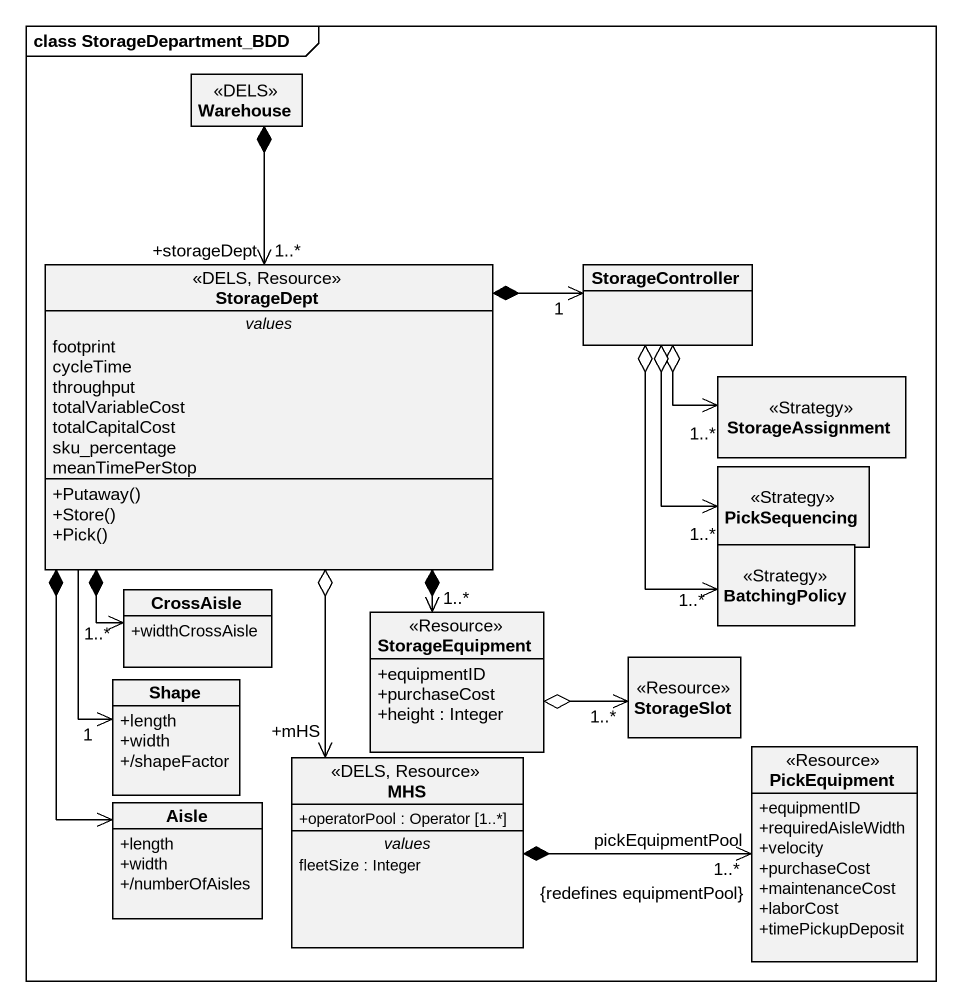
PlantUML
@startuml
mainframe class StorageDepartment_BDD
hide circle
hide empty members
skinparam classAttributeIconSize 0
class Warehouse <<DELS>>
class StorageDept <<DELS, Resource>> {
  -- values --
  footprint
  cycleTime
  throughput
  totalVariableCost
  totalCapitalCost
  sku_percentage
  meanTimePerStop
  --
  +Putaway()
  +Store()
  +Pick()
}
class StorageController
class StorageAssignment <<Strategy>>
class PickSequencing <<Strategy>>
class BatchingPolicy <<Strategy>>
class CrossAisle {
  +widthCrossAisle
}
class StorageEquipment <<Resource>> {
  +equipmentID
  +purchaseCost
  +height : Integer
}
class Shape {
  +length
  +width
  +/shapeFactor
}
class StorageSlot <<Resource>>
class MHS <<DELS, Resource>> {
  +operatorPool : Operator [1..*]
  -- values --
  fleetSize : Integer
}
class PickEquipment <<Resource>> {
  +equipmentID
  +requiredAisleWidth
  +velocity
  +purchaseCost
  +maintenanceCost
  +laborCost
  +timePickupDeposit
}
class Aisle {
  +length
  +width
  +/numberOfAisles
}
Warehouse *--> "+storageDept\n1..*" StorageDept
StorageDept *-right-> "1" StorageController
StorageDept *--> "1..*" CrossAisle
StorageDept *--> "1..*" StorageEquipment
StorageDept --> "1" Shape
StorageDept o--> "+mHS" MHS
StorageDept *--> Aisle
StorageController o--> "1..*" StorageAssignment
StorageController o--> "1..*" PickSequencing
StorageController o--> "1..*" BatchingPolicy
StorageEquipment o-right-> "1..*" StorageSlot
PickEquipment "pickEquipmentPool\n1..*\n{redefines equipmentPool}" <-left-* MHS
@enduml
